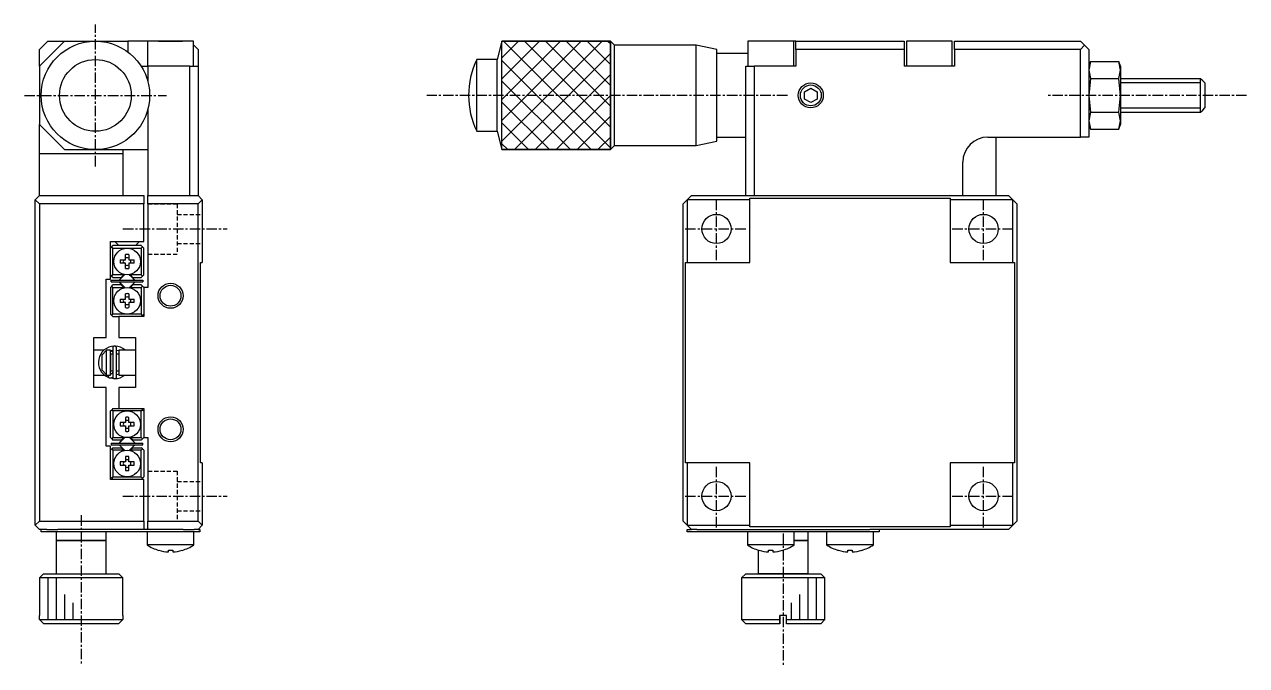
# Model space of a CAD drawing. Extents: x 10 to 371, y 10 to 242.
# Drawn here: x 224.7 to 371.1, y 108.1 to 184.9 of the extents above; entities that cross this region are included whole.
import ezdxf

# ---------------------------------------------------------------- set-up
doc = ezdxf.new("R2010")
doc.units = 0
doc.linetypes.add('CENTER', pattern=[2, 1.25, -0.25, 0.25, -0.25])
doc.linetypes.add('DASHED', pattern=[0.75, 0.5, -0.25])
doc.layers.get('0').update_dxf_attribs({"linetype": 'CONTINUOUS'})
doc.layers.add('CENTER', color=1, linetype='CENTER')

msp = doc.modelspace()

# ---------------------------------------------------------------- linework, layer by layer
at = {"color": 7, "linetype": 'CONTINUOUS'}
for p, q in [((227.5, 182.9), (226.5, 181.9)), ((229.5, 182.9), (226.5, 179.9)), ((226.5, 179.9), (226.5, 181.9)), ((227.5, 182.9), (229.5, 182.9)), ((229.5, 182.9), (233.2, 182.9)), ((233.2, 182.9), (237.1, 182.9)), ((237.1, 182.9), (237.1, 181.599999)), ((239.45, 182.9), (237.1, 182.9)), ((242.2, 182.9), (239.45, 182.9)), ((244.95, 182.9), (239.45, 182.9)), ((239.45, 182.9), (239.45, 179.9)), ((241.478312, 182.9), (240.756624, 182.9)), ((240.756624, 182.9), (241.478312, 182.9)), ((242.921688, 182.9), (241.478312, 182.9)), ((241.478312, 182.9), (242.921688, 182.9)), ((244.95, 182.9), (242.2, 182.9)), ((243.643376, 182.9), (242.921688, 182.9)), ((242.921688, 182.9), (243.643376, 182.9)), ((244.95, 179.9), (244.95, 182.9)), ((245.5, 181.9), (244.95, 182.45)), ((245.5, 181.9), (245.5, 179.9)), ((281.899996, 182.899999), (281.310508, 180.7)), ((281.899996, 182.899999), (294.899997, 182.899999)), ((281.899996, 169.900001), (281.899996, 182.899999)), ((295.399999, 182.399996), (294.899997, 182.899999)), ((294.899997, 182.899999), (294.899997, 169.900001)), ((295.399999, 170.702434), (295.399999, 182.399996)), ((305.150004, 182.399996), (295.399999, 182.399996)), ((305.150004, 170.702434), (305.150004, 182.399996)), ((307.650003, 181.899997), (305.150004, 182.399996)), ((307.650003, 181.4), (307.650003, 181.899997)), ((307.650003, 171.177231), (307.650003, 181.899997)), ((307.650003, 171.41463), (307.650003, 181.649997)), ((307.650003, 181.4), (307.650003, 181.649997)), ((316.850004, 182.9), (311.350004, 182.9)), ((311.350004, 182.9), (311.350004, 179.9)), ((317.100004, 182.9), (316.850004, 182.9)), ((316.850004, 179.9), (316.850004, 182.9)), ((317.100004, 181.9), (317.100004, 182.9)), ((317.100004, 182.9), (330.100004, 182.9)), ((317.100004, 181.9), (317.100004, 179.9)), ((330.100004, 181.9), (317.100004, 181.9)), ((330.100004, 182.9), (330.100004, 181.9)), ((330.100004, 181.9), (330.100004, 179.9)), ((335.850004, 182.9), (330.350004, 182.9)), ((330.350004, 182.9), (330.350004, 179.9)), ((335.850004, 179.9), (335.850004, 182.9)), ((336.100004, 181.9), (336.100004, 182.9)), ((336.100004, 182.9), (351.200004, 182.9)), ((336.100004, 181.9), (336.100004, 179.9)), ((351.200004, 181.9), (336.100004, 181.9)), ((351.200004, 182.9), (351.700004, 182.4)), ((351.700004, 182.4), (351.200004, 181.9)), ((351.200004, 171.4), (351.200004, 181.9)), ((352.200004, 181.9), (351.700004, 182.4)), ((352.200004, 181.9), (352.200008, 171.4)), ((278.899997, 172.316742), (278.899997, 180.7)), ((281.310508, 180.7), (278.899997, 180.7)), ((281.310508, 172.316742), (281.310508, 180.7)), ((311.350004, 181.4), (307.650004, 181.4)), ((352.397076, 180.441452), (352.200004, 179.431089)), ((352.397076, 180.441452), (352.200004, 179.9)), ((352.397076, 180.441452), (355.802931, 180.441452)), ((356.000004, 179.431089), (355.802931, 180.441452)), ((356.000004, 179.9), (355.802931, 180.441452)), ((226.5, 179.9), (226.5, 172.9)), ((238.677224, 179.9), (239.45, 179.9)), ((239.45, 179.9), (239.5, 179.9)), ((239.5, 179.9), (239.5, 177.999996)), ((244.5, 179.9), (239.5, 179.9)), ((244.5, 164.4), (244.5, 179.9)), ((244.5, 179.9), (245.5, 179.9)), ((245.5, 179.9), (245.5, 164.4)), ((311.100004, 164.4), (311.100004, 179.9)), ((311.100004, 179.9), (312.100004, 179.9)), ((312.100004, 179.9), (312.100004, 164.4)), ((317.100004, 179.9), (312.100004, 179.9)), ((336.100004, 179.9), (330.100004, 179.9)), ((352.200004, 179.431089), (352.397076, 178.420726)), ((355.802931, 178.420726), (356.000004, 179.431089)), ((356.000004, 179.9), (356.000004, 179.431089)), ((356.000004, 179.431089), (356.000004, 176.4)), ((318.150004, 176.833013), (318.900004, 177.266025)), ((318.900004, 177.266025), (319.650004, 176.833013)), ((352.397076, 178.420726), (352.200004, 176.4)), ((352.397076, 178.420726), (355.802931, 178.420726)), ((356.000004, 176.4), (355.802931, 178.420726)), ((365.600004, 178.4), (356.000023, 178.4)), ((365.600004, 174.4), (365.600004, 178.4)), ((365.850004, 178.15), (365.600004, 178.4)), ((366.100004, 177.9), (365.850004, 178.15)), ((366.100004, 177.9), (366.100004, 174.9)), ((318.150004, 175.966987), (318.150004, 176.833013)), ((318.900004, 175.533975), (318.150004, 175.966987)), ((319.650004, 175.966987), (318.900004, 175.533975)), ((319.650004, 176.833013), (319.650004, 175.966987)), ((352.200004, 176.4), (352.397076, 174.379274)), ((355.802931, 174.379274), (356.000004, 176.4)), ((356.000004, 176.4), (356.000004, 173.368911)), ((239.5, 174.800004), (239.5, 164.4)), ((352.397076, 174.379274), (352.200004, 173.368911)), ((352.397076, 174.379274), (355.802931, 174.379274)), ((356.000004, 173.368911), (355.802931, 174.379274)), ((356.000023, 174.4), (365.600004, 174.4)), ((365.600004, 174.4), (365.850004, 174.65)), ((365.850004, 174.65), (366.100004, 174.9)), ((226.5, 169.4), (226.5, 172.9)), ((226.5, 172.9), (229.5, 169.9)), ((352.200004, 173.368911), (352.397076, 172.358548)), ((352.200004, 172.9), (352.397076, 172.358548)), ((355.802931, 172.358548), (356.000004, 173.368911)), ((355.802931, 172.358548), (356.000004, 172.9)), ((356.000004, 173.368911), (356.000004, 172.9)), ((278.899997, 172.1), (278.899997, 172.316742)), ((278.899997, 172.1), (281.310508, 172.1)), ((281.310508, 172.1), (281.310508, 172.316742)), ((281.310508, 172.1), (281.899996, 169.900001)), ((307.650003, 171.150003), (307.650003, 171.41463)), ((307.650003, 170.900003), (307.650003, 171.4)), ((307.650003, 171.150003), (307.650003, 171.4)), ((307.650003, 171.4), (311.100004, 171.4)), ((340.100004, 171.4), (351.200004, 171.4)), ((341.100004, 164.4), (341.100004, 171.4)), ((352.200008, 171.4), (351.200004, 171.4)), ((352.397076, 172.358548), (355.802931, 172.358548)), ((229.5, 169.9), (233.2, 169.9)), ((233.2, 169.9), (239.5, 169.9)), ((236.5, 169.9), (236.5, 169.4)), ((281.899996, 169.900001), (281.899996, 170.227634)), ((294.899997, 169.900001), (281.899996, 169.900001)), ((294.899997, 169.900001), (295.399999, 170.400004)), ((294.899997, 169.900001), (294.899997, 170.227634)), ((295.399999, 170.400004), (295.399999, 170.702434)), ((295.399999, 170.400004), (305.150004, 170.400004)), ((305.150004, 170.400004), (307.650003, 170.900003)), ((305.150004, 170.400004), (305.150004, 170.702434)), ((307.650003, 170.900003), (307.650003, 171.177231)), ((226.5, 164.4), (226.5, 169.4)), ((236.5, 169.4), (226.5, 169.4)), ((236.5, 169.4), (236.5, 164.4)), ((337.100004, 164.4), (337.100004, 168.4)), ((226.5, 164.4), (226, 163.9)), ((226.5, 164.4), (239, 164.4)), ((239, 164.4), (239, 163.4)), ((239.5, 163.4), (239.5, 164.4)), ((239.5, 164.4), (245.5, 164.4)), ((245.5, 164.4), (246, 163.9)), ((304.600004, 164.4), (304.100004, 163.9)), ((304.600004, 164.4), (312.100004, 164.4)), ((311.600004, 164.1), (335.600004, 164.1)), ((311.600004, 163.9), (311.600004, 164.1)), ((312.100004, 164.4), (337.100004, 164.4)), ((312.100004, 164.4), (337.100004, 164.4)), ((335.600004, 164.1), (335.600004, 163.9)), ((337.100004, 164.4), (342.600004, 164.4)), ((343.100004, 163.9), (342.600004, 164.4)), ((226, 163.9), (226.5, 163.4)), ((226, 124.9), (226, 163.9)), ((239, 163.4), (226.5, 163.4)), ((226.5, 163.4), (226.5, 125.4)), ((239, 158.9), (239, 163.4)), ((239.5, 163.4), (239.5, 153.4)), ((245.5, 163.4), (239.5, 163.4)), ((246, 163.9), (245.5, 163.4)), ((245.5, 125.4), (245.5, 163.4)), ((246, 163.9), (246, 156.4)), ((304.100004, 163.9), (303.600004, 163.4)), ((303.600004, 125.4), (303.600004, 163.4)), ((304.100004, 163.9), (304.100004, 156.4)), ((311.600004, 163.9), (304.100004, 163.9)), ((311.600004, 156.4), (311.600004, 163.9)), ((343.100004, 163.9), (335.600004, 163.9)), ((335.600004, 163.9), (335.600004, 156.4)), ((343.100004, 156.4), (343.100004, 163.9)), ((343.600004, 163.4), (343.100004, 163.9)), ((343.600004, 163.4), (343.600004, 125.4)), ((235, 158.9), (239, 158.9)), ((235, 154.4), (235, 158.9)), ((235.15, 158.25), (235, 158.1)), ((235.15, 158.25), (235.3, 158.4)), ((235.3, 158.1), (235.15, 158.25)), ((238.7, 158.4), (235.3, 158.4)), ((235.519256, 158.9), (235.75, 158.669256)), ((235.75, 158.669256), (236, 158.419256)), ((237, 158.419256), (236, 158.419256)), ((238, 158.419256), (237, 158.419256)), ((238, 158.419256), (238.25, 158.669256)), ((238.25, 158.669256), (238.480744, 158.9)), ((238.7, 158.4), (238.85, 158.25)), ((238.85, 158.25), (238.7, 158.1)), ((239, 158.1), (238.85, 158.25)), ((235.3, 158.1), (237, 158.1)), ((235.3, 154.9), (235.3, 158.1)), ((236.173864, 156.7), (236.8, 156.7)), ((236.8, 156.7), (236.8, 157.326136)), ((237, 158.1), (238.7, 158.1)), ((237.2, 157.326136), (237.2, 156.7)), ((237.2, 156.7), (237.826136, 156.7)), ((238.7, 158.1), (238.7, 154.9)), ((239, 154.9), (239, 158.1)), ((236.8, 156.3), (236.173864, 156.3)), ((236.8, 155.673864), (236.8, 156.3)), ((237.2, 156.3), (237.2, 155.673864)), ((237.826136, 156.3), (237.2, 156.3)), ((245.8, 156.4), (246, 156.4)), ((245.8, 132.4), (245.8, 156.4)), ((303.900004, 156.4), (304.100004, 156.4)), ((303.900004, 132.4), (303.900004, 156.4)), ((304.100004, 156.4), (311.600004, 156.4)), ((335.600004, 156.4), (343.100004, 156.4)), ((343.100004, 156.4), (343.300004, 156.4)), ((343.300004, 156.4), (343.300004, 132.4)), ((234.5, 154.4), (235, 154.4)), ((234.5, 147.4), (234.5, 154.4)), ((235, 154.9), (235.15, 154.75)), ((235.1, 154.25), (238.9, 154.25)), ((235.1, 154.05), (235.1, 154.25)), ((235.1, 154.05), (238.9, 154.05)), ((235.15, 154.75), (235.3, 154.9)), ((235.3, 154.6), (235.15, 154.75)), ((236.600951, 154.9), (235.3, 154.9)), ((235.3, 154.6), (236.300951, 154.6)), ((236.714938, 154.925599), (236.098439, 154.309099)), ((236.098439, 154.026256), (236.745126, 153.379569)), ((236.098439, 153.990901), (236.714938, 153.374401)), ((236.600951, 154.9), (236.300951, 154.6)), ((236.641607, 154.940656), (236.600951, 154.9)), ((237.512652, 154.662652), (237.254874, 154.920431)), ((237.901561, 154.309099), (237.285062, 154.925599)), ((237.285062, 153.374401), (237.901561, 153.990901)), ((237.399049, 154.9), (237.358393, 154.940656)), ((238.7, 154.9), (237.399049, 154.9)), ((237.699049, 154.6), (237.399049, 154.9)), ((237.901561, 154.273744), (237.512652, 154.662652)), ((237.699049, 154.6), (238.7, 154.6)), ((238.7, 154.9), (238.85, 154.75)), ((238.85, 154.75), (238.7, 154.6)), ((238.85, 154.75), (239, 154.9)), ((238.9, 154.25), (238.9, 154.05)), ((235.15, 153.55), (235, 153.4)), ((235, 153.4), (235, 150.2)), ((235.15, 153.55), (235.3, 153.7)), ((235.3, 153.4), (235.15, 153.55)), ((236.300951, 153.7), (235.3, 153.7)), ((235.3, 150.2), (235.3, 153.4)), ((235.3, 153.4), (236.600951, 153.4)), ((236.300951, 153.7), (236.600951, 153.4)), ((236.600951, 153.4), (236.641607, 153.359344)), ((236.8, 152), (236.8, 152.626136)), ((237.2, 152.626136), (237.2, 152)), ((237.358393, 153.359344), (237.399049, 153.4)), ((237.399049, 153.4), (237.699049, 153.7)), ((237.399049, 153.4), (238.7, 153.4)), ((238.7, 153.7), (237.699049, 153.7)), ((238.7, 153.7), (238.85, 153.55)), ((238.85, 153.55), (238.7, 153.4)), ((238.7, 153.4), (238.7, 150.2)), ((239, 153.4), (238.85, 153.55)), ((239, 153.4), (239, 149.9)), ((239.5, 153.4), (239, 153.4)), ((236.173864, 152), (236.8, 152)), ((236.8, 151.6), (236.173864, 151.6)), ((236.8, 150.973864), (236.8, 151.6)), ((237.2, 152), (237.826136, 152)), ((237.826136, 151.6), (237.2, 151.6)), ((237.2, 151.6), (237.2, 150.973864)), ((235, 150.2), (235.15, 150.05)), ((235.15, 150.05), (235.3, 150.2)), ((235.3, 149.9), (235.15, 150.05)), ((237, 150.2), (235.3, 150.2)), ((235.3, 149.9), (236, 149.9)), ((239, 149.9), (236, 149.9)), ((236, 149.9), (236, 147.4)), ((238.7, 150.2), (237, 150.2)), ((238.7, 150.2), (238.85, 150.05)), ((238.85, 150.05), (238.7, 149.9)), ((238.85, 150.05), (239, 150.2)), ((233, 147.4), (234.5, 147.4)), ((233, 141.4), (233, 147.4)), ((236, 147.4), (238, 147.4)), ((238, 147.4), (238, 145.475)), ((234.241544, 145.9), (233, 145.9)), ((234, 145.3201), (234.5, 145.849247)), ((234, 143.487145), (234, 145.3201)), ((234.5, 145.9), (234.5, 145.849247)), ((235, 145.9), (234.5, 145.9)), ((234.5, 145.849247), (234.5, 142.957999)), ((234.7236, 146.201436), (234.710447, 146.19563)), ((234.717666, 146.198382), (234.71457, 146.197476)), ((234.784765, 146.226138), (234.723035, 146.202508)), ((234.999961, 145.829433), (235.278804, 145.899853)), ((234.999998, 145.812123), (235.009371, 145.812279)), ((235, 142.9), (235, 145.9)), ((235, 145.4), (235, 145.899938)), ((235, 143.4), (235, 145.4)), ((235, 145.4), (235, 143.4)), ((235.278841, 145.4), (235, 145.4)), ((235.009371, 145.812279), (235.022995, 145.811912)), ((235.022995, 145.811912), (235.036584, 145.810842)), ((235.036584, 145.810842), (235.0501, 145.809074)), ((235.0501, 145.809074), (235.063507, 145.806611)), ((235.063507, 145.806611), (235.076768, 145.803462)), ((235.076768, 145.803462), (235.089847, 145.799637)), ((235.089847, 145.799637), (235.10271, 145.795148)), ((235.10271, 145.795148), (235.115321, 145.790009)), ((235.115321, 145.790009), (235.12765, 145.784236)), ((235.12765, 145.784236), (235.139663, 145.777846)), ((235.139663, 145.777846), (235.151331, 145.77086)), ((235.151331, 145.77086), (235.162626, 145.763297)), ((235.162626, 145.763297), (235.173519, 145.755179)), ((235.173519, 145.755179), (235.183985, 145.74653)), ((235.183985, 145.74653), (235.193999, 145.737375)), ((235.193999, 145.737375), (235.20354, 145.727737)), ((235.20354, 145.727737), (235.212586, 145.717644)), ((235.212586, 145.717644), (235.221116, 145.707122)), ((235.221116, 145.707122), (235.229114, 145.696199)), ((235.229114, 145.696199), (235.236561, 145.684902)), ((235.236561, 145.684902), (235.243442, 145.67326)), ((235.243442, 145.67326), (235.249744, 145.661302)), ((235.249744, 145.661302), (235.255455, 145.649057)), ((235.255455, 145.649057), (235.260561, 145.636554)), ((235.260561, 145.636554), (235.265055, 145.623825)), ((235.265055, 145.623825), (235.268926, 145.610897)), ((235.268926, 145.610897), (235.272169, 145.597803)), ((235.272169, 145.597803), (235.274776, 145.584572)), ((235.274776, 145.584572), (235.276743, 145.571235)), ((235.276743, 145.571235), (235.278066, 145.557823)), ((235.278066, 145.557823), (235.278744, 145.544365)), ((235.278744, 145.544365), (235.278841, 145.537149)), ((235.278841, 146.140656), (235.278841, 142.690656)), ((235.728841, 142.690656), (235.728841, 146.140656)), ((236, 145.4), (235.728841, 145.4)), ((235.728896, 145.899578), (236.000144, 145.832327)), ((236, 145.9), (236, 142.9)), ((238, 145.9), (236, 145.9)), ((238, 145.475), (238, 143.325)), ((234.5, 142.957999), (234, 143.487145)), ((234, 143.4799), (234, 143.487145)), ((233, 142.9), (234.27929, 142.9)), ((234.27945, 142.9), (234.279566, 142.9)), ((234.279859, 142.9), (234.279972, 142.9)), ((234.5, 142.957999), (234.5, 142.9)), ((234.5, 142.9), (235, 142.9)), ((234.690265, 142.644839), (234.720235, 142.631401)), ((234.714283, 142.633951), (234.794197, 142.893384)), ((234.718796, 142.64634), (234.718697, 142.6401)), ((234.718697, 142.6401), (234.719228, 142.635162)), ((234.719526, 142.65384), (234.718796, 142.64634)), ((234.719228, 142.635162), (234.720032, 142.632347)), ((234.72088, 142.662549), (234.719526, 142.65384)), ((234.720032, 142.632347), (234.722209, 142.629279)), ((234.72285, 142.672411), (234.72088, 142.662549)), ((234.722209, 142.629279), (234.723035, 142.628803)), ((234.725423, 142.683358), (234.72285, 142.672411)), ((234.723035, 142.628803), (234.754388, 142.615985)), ((234.728581, 142.695318), (234.725423, 142.683358)), ((234.732304, 142.708211), (234.728581, 142.695318)), ((234.736566, 142.721951), (234.732304, 142.708211)), ((234.741339, 142.736446), (234.736566, 142.721951)), ((234.746592, 142.751599), (234.741339, 142.736446)), ((234.752288, 142.767309), (234.746592, 142.751599)), ((234.758391, 142.783471), (234.752288, 142.767309)), ((234.754388, 142.615985), (234.788098, 142.60408)), ((234.764859, 142.799977), (234.758391, 142.783471)), ((234.771649, 142.816717), (234.764859, 142.799977)), ((234.778716, 142.833579), (234.771649, 142.816717)), ((234.786012, 142.850451), (234.778716, 142.833579)), ((234.780537, 142.606189), (235.474128, 142.467209)), ((234.793489, 142.867219), (234.786012, 142.850451)), ((234.788098, 142.60408), (234.822349, 142.593878)), ((234.801097, 142.883773), (234.793489, 142.867219)), ((234.794197, 142.893384), (234.797348, 142.900004)), ((234.808785, 142.9), (234.801097, 142.883773)), ((234.822349, 142.593878), (234.857056, 142.585402)), ((234.857056, 142.585402), (234.892133, 142.578674)), ((234.892133, 142.578674), (234.927494, 142.573708)), ((234.927494, 142.573708), (234.963053, 142.570517)), ((234.963053, 142.570517), (234.998724, 142.569107)), ((234.998724, 142.569107), (235.034419, 142.569482)), ((235.005129, 143.019062), (234.999997, 143.019188)), ((235, 142.9), (235, 143.4)), ((235, 143.4), (235.278841, 143.4)), ((235.018749, 143.019209), (235.005129, 143.019062)), ((235.032339, 143.020059), (235.018749, 143.019209)), ((235.045861, 143.021606), (235.032339, 143.020059)), ((235.034419, 142.569482), (235.070051, 142.57164)), ((235.059277, 143.023846), (235.045861, 143.021606)), ((235.072554, 143.02677), (235.059277, 143.023846)), ((235.070051, 142.57164), (235.105534, 142.575577)), ((235.085654, 143.030368), (235.072554, 143.02677)), ((235.098545, 143.034628), (235.085654, 143.030368)), ((235.111193, 143.039537), (235.098545, 143.034628)), ((235.105534, 142.575577), (235.140781, 142.581282)), ((235.123566, 143.045078), (235.111193, 143.039537)), ((235.135634, 143.051234), (235.123566, 143.045078)), ((235.147367, 143.057987), (235.135634, 143.051234)), ((235.140781, 142.581282), (235.175706, 142.588742)), ((235.158738, 143.065318), (235.147367, 143.057987)), ((235.16972, 143.073204), (235.158738, 143.065318)), ((235.180288, 143.081624), (235.16972, 143.073204)), ((235.175706, 142.588742), (235.210224, 142.597939)), ((235.190417, 143.090555), (235.180288, 143.081624)), ((235.200086, 143.099973), (235.190417, 143.090555)), ((235.209272, 143.109852), (235.200086, 143.099973)), ((235.217957, 143.120167), (235.209272, 143.109852)), ((235.210224, 142.597939), (235.244251, 142.608851)), ((235.226122, 143.130893), (235.217957, 143.120167)), ((235.23375, 143.142002), (235.226122, 143.130893)), ((235.240824, 143.153467), (235.23375, 143.142002)), ((235.247331, 143.165261), (235.240824, 143.153467)), ((235.244251, 142.608851), (235.277703, 142.621452)), ((235.253256, 143.177354), (235.247331, 143.165261)), ((235.258589, 143.189719), (235.253256, 143.177354)), ((235.263317, 143.202327), (235.258589, 143.189719)), ((235.267431, 143.215147), (235.263317, 143.202327)), ((235.270923, 143.228151), (235.267431, 143.215147)), ((235.273786, 143.241309), (235.270923, 143.228151)), ((235.276013, 143.25459), (235.273786, 143.241309)), ((235.2776, 143.267965), (235.276013, 143.25459)), ((235.278543, 143.281402), (235.2776, 143.267965)), ((235.277703, 142.621452), (235.288459, 142.625915)), ((235.278841, 143.294162), (235.278543, 143.281402)), ((235.728841, 143.4), (236, 143.4)), ((236.000036, 142.999162), (235.728899, 142.931502)), ((236, 142.9), (238, 142.9)), ((238, 143.325), (238, 141.4)), ((234.5, 141.4), (233, 141.4)), ((234.5, 134.4), (234.5, 141.4)), ((236, 141.4), (236, 138.9)), ((238, 141.4), (236, 141.4)), ((235, 138.6), (235.15, 138.75)), ((235, 135.4), (235, 138.6)), ((235.3, 138.9), (235.15, 138.75)), ((235.15, 138.75), (235.3, 138.6)), ((235.3, 138.9), (236, 138.9)), ((235.3, 138.6), (235.3, 135.4)), ((237, 138.6), (235.3, 138.6)), ((236, 138.9), (239, 138.9)), ((236.8, 137.826136), (236.8, 137.2)), ((238.7, 138.6), (237, 138.6)), ((237.2, 137.2), (237.2, 137.826136)), ((238.85, 138.75), (238.7, 138.9)), ((238.7, 138.6), (238.85, 138.75)), ((238.7, 135.4), (238.7, 138.6)), ((238.85, 138.75), (239, 138.6)), ((239, 138.9), (239, 135.4)), ((236.8, 137.2), (236.173864, 137.2)), ((236.173864, 136.8), (236.8, 136.8)), ((236.8, 136.8), (236.8, 136.173864)), ((237.826136, 137.2), (237.2, 137.2)), ((237.2, 136.173864), (237.2, 136.8)), ((237.2, 136.8), (237.826136, 136.8)), ((235.15, 135.25), (235, 135.4)), ((235.1, 134.75), (238.9, 134.75)), ((235.1, 134.75), (235.1, 134.55)), ((235.3, 135.4), (235.15, 135.25)), ((235.15, 135.25), (235.3, 135.1)), ((235.3, 135.4), (236.600951, 135.4)), ((236.300951, 135.1), (235.3, 135.1)), ((236.714938, 135.425599), (236.098439, 134.809099)), ((236.098439, 134.773744), (236.745126, 135.420431)), ((236.300951, 135.1), (236.600951, 135.4)), ((236.600951, 135.4), (236.641607, 135.440656)), ((237.901561, 134.809099), (237.285062, 135.425599)), ((237.358393, 135.440656), (237.399049, 135.4)), ((237.399049, 135.4), (238.7, 135.4)), ((237.399049, 135.4), (237.699049, 135.1)), ((238.7, 135.1), (237.699049, 135.1)), ((238.85, 135.25), (238.7, 135.4)), ((238.7, 135.1), (238.85, 135.25)), ((239, 135.4), (238.85, 135.25)), ((238.9, 134.55), (238.9, 134.75)), ((239, 135.4), (239.5, 135.4)), ((239.5, 135.4), (239.5, 125.4)), ((235, 134.4), (234.5, 134.4)), ((235, 130.4), (235, 134.4)), ((235, 133.9), (235.15, 134.05)), ((235.1, 134.55), (238.9, 134.55)), ((235.3, 134.2), (235.15, 134.05)), ((235.15, 134.05), (235.3, 133.9)), ((235.3, 134.2), (236.300951, 134.2)), ((235.3, 133.9), (235.3, 130.7)), ((236.600951, 133.9), (235.3, 133.9)), ((236.098439, 134.490901), (236.714938, 133.874401)), ((236.600951, 133.9), (236.300951, 134.2)), ((236.641607, 133.859344), (236.600951, 133.9)), ((237.512652, 134.137348), (237.254874, 133.879569)), ((237.285062, 133.874401), (237.901561, 134.490901)), ((237.399049, 133.9), (237.358393, 133.859344)), ((237.699049, 134.2), (237.399049, 133.9)), ((238.7, 133.9), (237.399049, 133.9)), ((237.901561, 134.526256), (237.512652, 134.137348)), ((237.699049, 134.2), (238.7, 134.2)), ((238.85, 134.05), (238.7, 134.2)), ((238.7, 133.9), (238.85, 134.05)), ((238.7, 130.7), (238.7, 133.9)), ((238.85, 134.05), (239, 133.9)), ((239, 133.9), (239, 130.7)), ((236.8, 132.5), (236.173864, 132.5)), ((236.173864, 132.1), (236.8, 132.1)), ((236.8, 133.126136), (236.8, 132.5)), ((236.8, 132.1), (236.8, 131.473864)), ((237.2, 132.5), (237.2, 133.126136)), ((237.826136, 132.5), (237.2, 132.5)), ((237.2, 131.473864), (237.2, 132.1)), ((237.2, 132.1), (237.826136, 132.1)), ((246, 132.4), (245.8, 132.4)), ((246, 132.4), (246, 124.9)), ((304.100004, 132.4), (303.900004, 132.4)), ((304.100004, 132.4), (304.100004, 124.9)), ((311.600004, 132.4), (304.100004, 132.4)), ((311.600004, 124.9), (311.600004, 132.4)), ((335.600004, 132.4), (335.600004, 124.9)), ((343.100004, 132.4), (335.600004, 132.4)), ((343.100004, 124.9), (343.100004, 132.4)), ((343.300004, 132.4), (343.100004, 132.4)), ((235.15, 130.55), (235, 130.7)), ((239, 130.4), (235, 130.4)), ((235.3, 130.7), (235.15, 130.55)), ((235.15, 130.55), (235.3, 130.4)), ((235.3, 130.7), (237, 130.7)), ((237, 130.7), (238.7, 130.7)), ((238.85, 130.55), (238.7, 130.7)), ((238.7, 130.4), (238.85, 130.55)), ((239, 130.7), (238.85, 130.55)), ((239, 125.4), (239, 130.4)), ((226.5, 125.4), (226, 124.9)), ((226, 124.9), (226.5, 124.4)), ((226.5, 125.4), (239, 125.4)), ((239, 125.4), (239, 124.4)), ((239.5, 125.4), (245.5, 125.4)), ((239.5, 124.4), (239.5, 125.4)), ((245.5, 125.4), (246, 124.9)), ((246, 124.9), (245.5, 124.4)), ((303.600004, 125.4), (304.100004, 124.9)), ((304.100004, 124.9), (311.600004, 124.9)), ((304.100004, 124.9), (304.600004, 124.4)), ((311.600004, 124.7), (311.600004, 124.9)), ((335.600004, 124.7), (311.600004, 124.7)), ((335.600004, 124.9), (335.600004, 124.7)), ((335.600004, 124.9), (343.100004, 124.9)), ((342.600004, 124.4), (343.100004, 124.9)), ((343.100004, 124.9), (343.600004, 125.4)), ((227.377124, 124.4), (226.5, 124.4)), ((226.7, 124.1), (226.7, 124.4)), ((228.7, 124.1), (226.7, 124.1)), ((227.377124, 124.4), (228.7, 124.4)), ((228.5, 124.1), (228.5, 123.1)), ((234.5, 123.1), (228.5, 123.1)), ((228.5, 123.1), (234.5, 123.1)), ((228.5, 123.1), (228.5, 119.1)), ((243.7, 124.4), (228.7, 124.4)), ((240.95, 124.1), (228.7, 124.1)), ((234.5, 123.1), (234.5, 124.1)), ((234.5, 119.1), (234.5, 123.1)), ((239.4, 124.1), (239.4, 122.557537)), ((243.45, 124.1), (240.95, 124.1)), ((243.7, 124.1), (243.45, 124.1)), ((243.7, 124.4), (245.022876, 124.4)), ((245.7, 124.1), (243.7, 124.1)), ((245, 122.557537), (245, 124.1)), ((245.5, 124.4), (245.022876, 124.4)), ((245.5, 124.4), (245.7, 124.4)), ((245.7, 124.4), (245.7, 124.1)), ((304.100004, 124.1), (304.100004, 124.4)), ((304.100004, 124.4), (304.600004, 124.4)), ((306.100004, 124.1), (304.100004, 124.1)), ((305.228224, 124.4), (304.600004, 124.4)), ((305.228224, 124.4), (306.100004, 124.4)), ((306.100004, 124.4), (325.100004, 124.4)), ((312.850004, 124.1), (306.100004, 124.1)), ((311.300004, 124.1), (311.300004, 122.557537)), ((315.350004, 124.1), (312.850004, 124.1)), ((322.350004, 124.1), (315.350004, 124.1)), ((316.900004, 122.557537), (316.900004, 124.1)), ((318.600004, 123.1), (316.900004, 123.1)), ((316.900004, 123.1), (318.600004, 123.1)), ((318.600004, 123.1), (318.600004, 124.1)), ((318.600004, 119.1), (318.600004, 123.1)), ((320.800004, 124.1), (320.800004, 122.557537)), ((324.850004, 124.1), (322.350004, 124.1)), ((325.100004, 124.1), (324.850004, 124.1)), ((325.100004, 124.4), (325.971783, 124.4)), ((327.100004, 124.1), (325.100004, 124.1)), ((342.600004, 124.4), (325.971783, 124.4)), ((326.400004, 122.557537), (326.400004, 124.1)), ((327.100004, 124.4), (327.100004, 124.1)), ((245, 122.557537), (239.4, 122.557537)), ((240.797852, 121.900627), (240.800861, 121.906795)), ((241.94, 121.906795), (242.46, 121.906795)), ((241.94, 121.713538), (241.94, 121.906795)), ((242.46, 121.906795), (242.46, 121.713538)), ((243.599139, 121.906795), (243.602148, 121.900627)), ((316.900004, 122.557537), (311.300004, 122.557537)), ((312.600004, 121.930304), (312.600004, 119.1)), ((312.697856, 121.900627), (312.700864, 121.906795)), ((313.840004, 121.906795), (314.360004, 121.906795)), ((313.840004, 121.713538), (313.840004, 121.906795)), ((314.360004, 121.906795), (314.360004, 121.713538)), ((315.499143, 121.906795), (315.502151, 121.900627)), ((326.400004, 122.557537), (320.800004, 122.557537)), ((322.197856, 121.900627), (322.200864, 121.906795)), ((323.340004, 121.906795), (323.860004, 121.906795)), ((323.340004, 121.713538), (323.340004, 121.906795)), ((323.860004, 121.906795), (323.860004, 121.713538)), ((324.999143, 121.906795), (325.002151, 121.900627)), ((227, 119.1), (226.5, 118.6)), ((236.5, 118.6), (226.5, 118.6)), ((226.5, 118.6), (226.5, 114.1)), ((227, 119.1), (236, 119.1)), ((236.5, 118.6), (236, 119.1)), ((236.5, 114.1), (236.5, 118.6)), ((311.100004, 119.1), (310.600004, 118.6)), ((320.600004, 118.6), (310.600004, 118.6)), ((310.600004, 118.6), (310.600004, 113.6)), ((311.100004, 119.1), (320.100004, 119.1)), ((311.100004, 119.1), (312.600004, 119.1)), ((312.600004, 119.1), (315.600007, 119.1)), ((318.600004, 119.1), (312.600004, 119.1)), ((315.600007, 119.1), (318.600004, 119.1)), ((318.600004, 119.1), (320.100004, 119.1)), ((320.600004, 118.6), (320.100004, 119.1)), ((320.600004, 113.6), (320.600004, 118.6)), ((226.516025, 114.1), (226.5, 114.1)), ((226.516025, 113.6), (226.516025, 114.1)), ((226.516025, 113.6), (236.483974, 113.6)), ((227.017813, 113.1), (226.516025, 113.6)), ((235.982187, 113.1), (227.017813, 113.1)), ((236.483974, 113.6), (235.982187, 113.1)), ((236.5, 114.1), (236.483974, 114.1)), ((236.483974, 114.1), (236.483974, 113.6)), ((310.600004, 113.6), (315.199999, 113.6)), ((310.600004, 113.6), (311.100004, 113.1)), ((315.2, 113.1), (311.100004, 113.1)), ((315.999999, 114.1), (315.199999, 114.1)), ((315.199999, 114.1), (315.199999, 113.6)), ((315.199999, 113.6), (315.2, 113.1)), ((315.200007, 113.1), (315.200008, 113.6)), ((315.200008, 113.6), (315.200008, 114.1)), ((315.999999, 113.6), (315.999999, 114.1)), ((315.999999, 113.6), (320.600004, 113.6)), ((316, 113.1), (315.999999, 113.6)), ((320.100004, 113.1), (316, 113.1)), ((320.100004, 113.1), (320.600004, 113.6))]:
    msp.add_line(p, q, dxfattribs=at)
at = {"color": 3, "linetype": 'CONTINUOUS'}
for p, q in [((281.899996, 170.227634), (281.899996, 182.899999)), ((294.899997, 182.899999), (281.899996, 182.899999)), ((281.899996, 180.899996), (283.899999, 182.899999)), ((281.899996, 178.399996), (286.399999, 182.899999)), ((281.899996, 175.899996), (288.899999, 182.899999)), ((281.899996, 173.399996), (291.399999, 182.899999)), ((281.899996, 170.899996), (293.899999, 182.899999)), ((282.100001, 182.899999), (294.899997, 170.100003)), ((284.600001, 182.899999), (294.899997, 172.600003)), ((287.100001, 182.899999), (294.899997, 175.100003)), ((289.600001, 182.899999), (294.899997, 177.600003)), ((292.100001, 182.899999), (294.899997, 180.100003)), ((294.600001, 182.899999), (294.899997, 182.600003)), ((294.899997, 170.227634), (294.899997, 182.899999)), ((281.899996, 180.600004), (292.599999, 169.900001)), ((283.400001, 169.900001), (294.899997, 181.399997)), ((285.900001, 169.900001), (294.899997, 178.899997)), ((281.899996, 178.100004), (290.099999, 169.900001)), ((365.600004, 177.9), (356.000023, 177.9)), ((288.400001, 169.900001), (294.899997, 176.399997)), ((281.899996, 175.600004), (287.599999, 169.900001)), ((356.000023, 174.9), (365.600004, 174.9)), ((281.899996, 173.100004), (285.099999, 169.900001)), ((290.900001, 169.900001), (294.899997, 173.899997)), ((293.400001, 169.900001), (294.899997, 171.399997)), ((281.899996, 170.600004), (282.599999, 169.900001)), ((281.899996, 169.900001), (294.899997, 169.900001)), ((227.5, 118.6), (227.5, 113.6)), ((228.5, 118.6), (228.5, 113.6)), ((318.600004, 113.6), (318.600004, 118.6)), ((319.600004, 113.6), (319.600004, 118.6)), ((229.5, 116.6), (229.5, 113.6)), ((317.600004, 113.6), (317.600004, 116.6)), ((230.5, 115.6), (230.5, 113.6)), ((316.600004, 113.6), (316.600004, 115.6))]:
    msp.add_line(p, q, dxfattribs=at)
at = {"color": 3, "linetype": 'DASHED'}
for p, q in [((239.5, 163.4), (243, 163.4)), ((243, 163.4), (243, 157.4)), ((243, 162.15), (246, 162.15)), ((243, 158.65), (246, 158.65)), ((239.5, 157.4), (243, 157.4)), ((239.5, 131.4), (243, 131.4)), ((243, 131.4), (243, 125.4)), ((243, 130.15), (246, 130.15)), ((243, 126.65), (246, 126.65)), ((239.5, 125.4), (243, 125.4))]:
    msp.add_line(p, q, dxfattribs=at)
at = {"color": 7, "linetype": 'CONTINUOUS'}
for centre, radius in [((233.2, 176.4), 6.499999), ((233.2, 176.4), 4.3), ((318.900004, 176.4), 1.25), ((307.600004, 160.4), 1.75), ((339.600004, 160.4), 1.75), ((237, 156.5), 1.6), ((237, 151.8), 1.6), ((242.2, 152.4), 1.25), ((237, 137), 1.6), ((242.2, 136.4), 1.25), ((237, 132.3), 1.6), ((307.600004, 128.4), 1.75), ((339.600004, 128.4), 1.75)]:
    msp.add_circle(centre, radius, dxfattribs=at)
at = {"color": 3, "linetype": 'CONTINUOUS'}
for centre in [(318.900004, 176.4), (242.2, 152.4), (242.2, 136.4)]:
    msp.add_circle(centre, 1.5, dxfattribs=at)
at = {"color": 7, "linetype": 'CONTINUOUS'}
for centre, radius, start, end in [((287.644998, 176.399999), 9.745001, 153.816207, 206.183789), ((340.100004, 168.4), 3, 90, 180), ((237, 156.5), 0.85, 166.391039, 193.608961), ((237, 156.5), 0.459295, 154.186081, 205.813919), ((237, 156.5), 0.85, 76.391039, 103.608961), ((237, 156.5), 0.459295, 64.186081, 115.813919), ((237, 156.5), 0.459295, 334.186081, 25.813919), ((237, 156.5), 0.85, 346.391039, 13.608961), ((237, 156.5), 0.459295, 244.186081, 295.813919), ((237, 156.5), 0.85, 256.391039, 283.608961), ((236.23986, 154.167678), 0.2, 135, 155.693883), ((236.23986, 154.132322), 0.2, 204.306117, 225), ((236.23986, 154.167678), 0.2, 216.042724, 225), ((237.76014, 154.167678), 0.2, 24.306117, 45), ((237.76014, 154.132322), 0.2, 36.042724, 45), ((237.76014, 154.132322), 0.2, 315, 335.693883), ((237, 151.8), 0.85, 76.391039, 103.608961), ((237, 151.8), 0.459295, 64.186081, 115.813919), ((237, 151.8), 0.85, 166.391039, 193.608961), ((237, 151.8), 0.459295, 154.186081, 205.813919), ((237, 151.8), 0.459295, 244.186081, 295.813919), ((237, 151.8), 0.85, 256.391039, 283.608961), ((237, 151.8), 0.459295, 334.186081, 25.813919), ((237, 151.8), 0.85, 346.391039, 13.608961), ((235.504239, 144.415521), 1.948827, 90.890816, 246.378073), ((235.503841, 146.140656), 0.225, 0, 180), ((235.50421, 144.417678), 1.946588, 49.596934, 89.166427), ((235.503841, 142.690656), 0.225, 180, 0), ((235.501921, 144.420682), 1.953784, 270.802426, 308.87694), ((237, 137), 0.85, 76.391039, 103.608961), ((237, 137), 0.85, 166.391039, 193.608961), ((237, 137), 0.459295, 154.186081, 205.813919), ((237, 137), 0.459295, 64.186081, 115.813919), ((237, 137), 0.459295, 244.186081, 295.813919), ((237, 137), 0.85, 256.391039, 283.608961), ((237, 137), 0.459295, 334.186081, 25.813919), ((237, 137), 0.85, 346.391039, 13.608961), ((236.23986, 134.667678), 0.2, 135, 155.693883), ((236.23986, 134.632322), 0.2, 135, 143.957276), ((237.76014, 134.667678), 0.2, 24.306117, 45), ((236.23986, 134.632322), 0.2, 204.306117, 225), ((237.76014, 134.667678), 0.2, 315, 323.957276), ((237.76014, 134.632322), 0.2, 315, 335.693883), ((237, 132.3), 0.85, 166.391039, 193.608961), ((237, 132.3), 0.459295, 154.186081, 205.813919), ((237, 132.3), 0.85, 76.391039, 103.608961), ((237, 132.3), 0.459295, 64.186081, 115.813919), ((237, 132.3), 0.459295, 244.186081, 295.813919), ((237, 132.3), 0.459295, 334.186081, 25.813919), ((237, 132.3), 0.85, 346.391039, 13.608961), ((237, 132.3), 0.85, 256.391039, 283.608961), ((242.2, 126.7), 5, 235.944202, 253.714157), ((242.2, 126.7), 4.993235, 253.727445, 267.015233), ((242.2, 126.7), 4.993235, 272.984767, 286.272555), ((242.2, 126.7), 5, 286.285843, 304.055798), ((314.100004, 126.7), 5, 235.944202, 253.714157), ((314.100004, 126.7), 4.993235, 253.727445, 267.015233), ((314.100004, 126.7), 4.993235, 272.984767, 286.272555), ((314.100004, 126.7), 5, 286.285843, 304.055798), ((323.600004, 126.7), 5, 235.944202, 253.714157), ((323.600004, 126.7), 4.993235, 253.727445, 267.015233), ((323.600004, 126.7), 4.993235, 272.984767, 286.272555), ((323.600004, 126.7), 5, 286.285843, 304.055798)]:
    msp.add_arc(centre, radius, start, end, dxfattribs=at)
at = {"layer": 'CENTER', "color": 1, "linetype": 'CENTER'}
for p, q in [((233.2, 167.900001), (233.2, 184.899999)), ((224.700001, 176.4), (241.699999, 176.4)), ((316.100004, 176.4), (272.899996, 176.4)), ((371.100004, 176.4), (347.200006, 176.4)), ((307.600004, 156.65), (307.600004, 164.15)), ((339.600004, 156.65), (339.600004, 164.15)), ((236.5, 160.4), (249, 160.4)), ((303.850004, 160.4), (311.350004, 160.4)), ((335.850004, 160.4), (343.350004, 160.4)), ((307.600004, 124.65), (307.600004, 132.15)), ((339.600004, 124.65), (339.600004, 132.15)), ((236.5, 128.4), (249, 128.4)), ((303.850004, 128.4), (311.350004, 128.4)), ((335.850004, 128.4), (343.350004, 128.4)), ((231.5, 126.1), (231.5, 108.1)), ((315.600004, 123.937396), (315.600004, 108.1))]:
    msp.add_line(p, q, dxfattribs=at)

doc.saveas('drawing.dxf')
